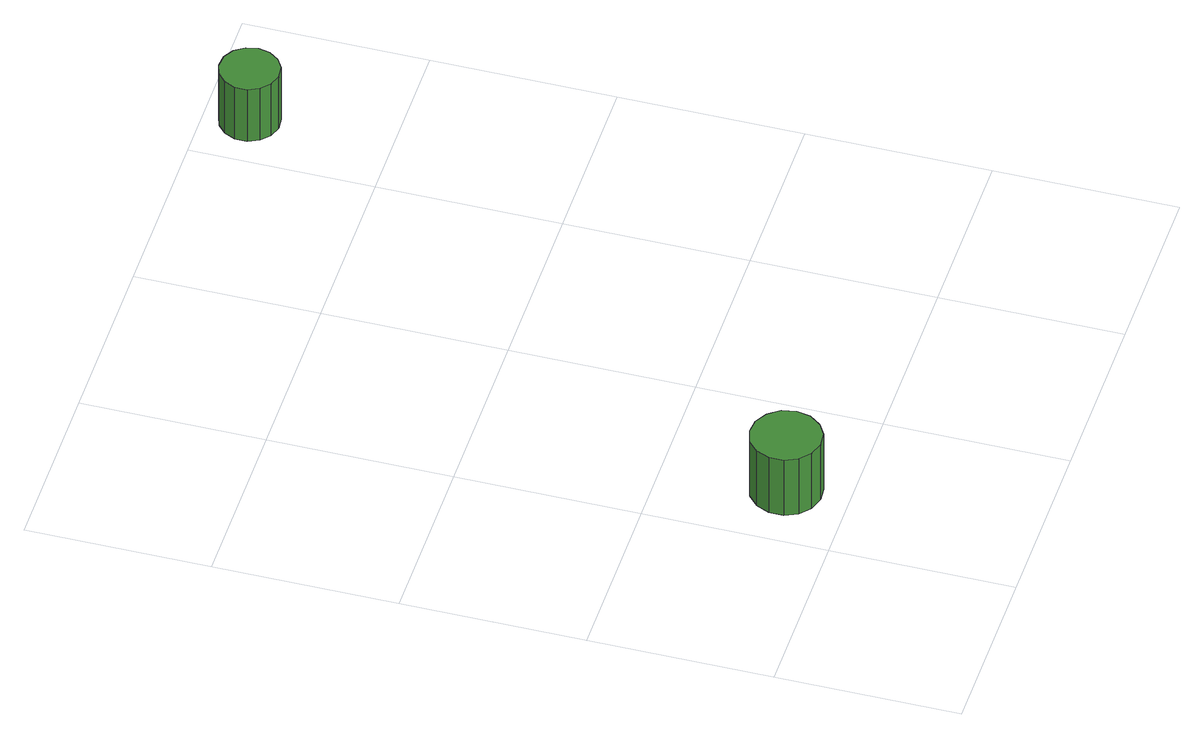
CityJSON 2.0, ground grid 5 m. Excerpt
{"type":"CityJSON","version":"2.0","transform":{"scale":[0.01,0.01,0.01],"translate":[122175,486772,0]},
"CityObjects":{
"tree1":{"type":"SolitaryVegetationObject","attributes":{"function":"something"},"geometry":[{"type":"MultiSurface","lod":"1","boundaries":[[[0,1,2,3,4,5,6,7,8,9,10,11,12,13,14]],[[15,16,17,18,19,20,21,22,23,24,25,26,27,28,29]],[[0,29,28,1]],[[1,28,27,2]],[[2,27,26,3]],[[3,26,25,4]],[[4,25,24,5]],[[5,24,23,6]],[[6,23,22,7]],[[7,22,21,8]],[[8,21,20,9]],[[9,20,19,10]],[[10,19,18,11]],[[11,18,17,12]],[[12,17,16,13]],[[13,16,15,14]],[[14,15,29,0]]]}]},
"tree2":{"type":"SolitaryVegetationObject","attributes":{"function":"something"},"geometry":[{"type":"MultiSurface","lod":"1","boundaries":[[[30,31,32,33,34,35,36,37,38,39,40,41,42,43,44]],[[45,46,47,48,49,50,51,52,53,54,55,56,57,58,59]],[[30,59,58,31]],[[31,58,57,32]],[[32,57,56,33]],[[33,56,55,34]],[[34,55,54,35]],[[35,54,53,36]],[[36,53,52,37]],[[37,52,51,38]],[[38,51,50,39]],[[39,50,49,40]],[[40,49,48,41]],[[41,48,47,42]],[[42,47,46,43]],[[43,46,45,44]],[[44,45,59,30]]]}]}
},
"vertices":[
[287,169,238],[279,208,238],[255,240,238],[221,260,238],[182,264,238],[144,252,238],[114,225,238],[98,189,238],[98,149,238],[114,113,238],[144,87,238],[182,74,238],[221,78,238],[255,98,238],[279,130,238],[279,130,48],[255,98,48],[221,78,48],[182,74,48],[144,87,48],[114,113,48],[98,149,48],[98,189,48],[114,225,48],[144,252,48],[182,264,48],[221,260,48],[255,240,48],[279,208,48],[287,169,48],
[1223,1876,238],[1216,1909,238],[1197,1936,238],[1168,1953,238],[1134,1956,238],[1103,1946,238],[1078,1924,238],[1064,1893,238],[1064,1860,238],[1078,1829,238],[1103,1807,238],[1134,1796,238],[1168,1800,238],[1197,1817,238],[1216,1844,238],[1216,1844,59],[1197,1817,59],[1168,1800,59],[1134,1796,59],[1103,1807,59],[1078,1829,59],[1064,1860,59],[1064,1893,59],[1078,1924,59],[1103,1946,59],[1134,1956,59],[1168,1953,59],[1197,1936,59],[1216,1909,59],[1223,1876,59]
]}
